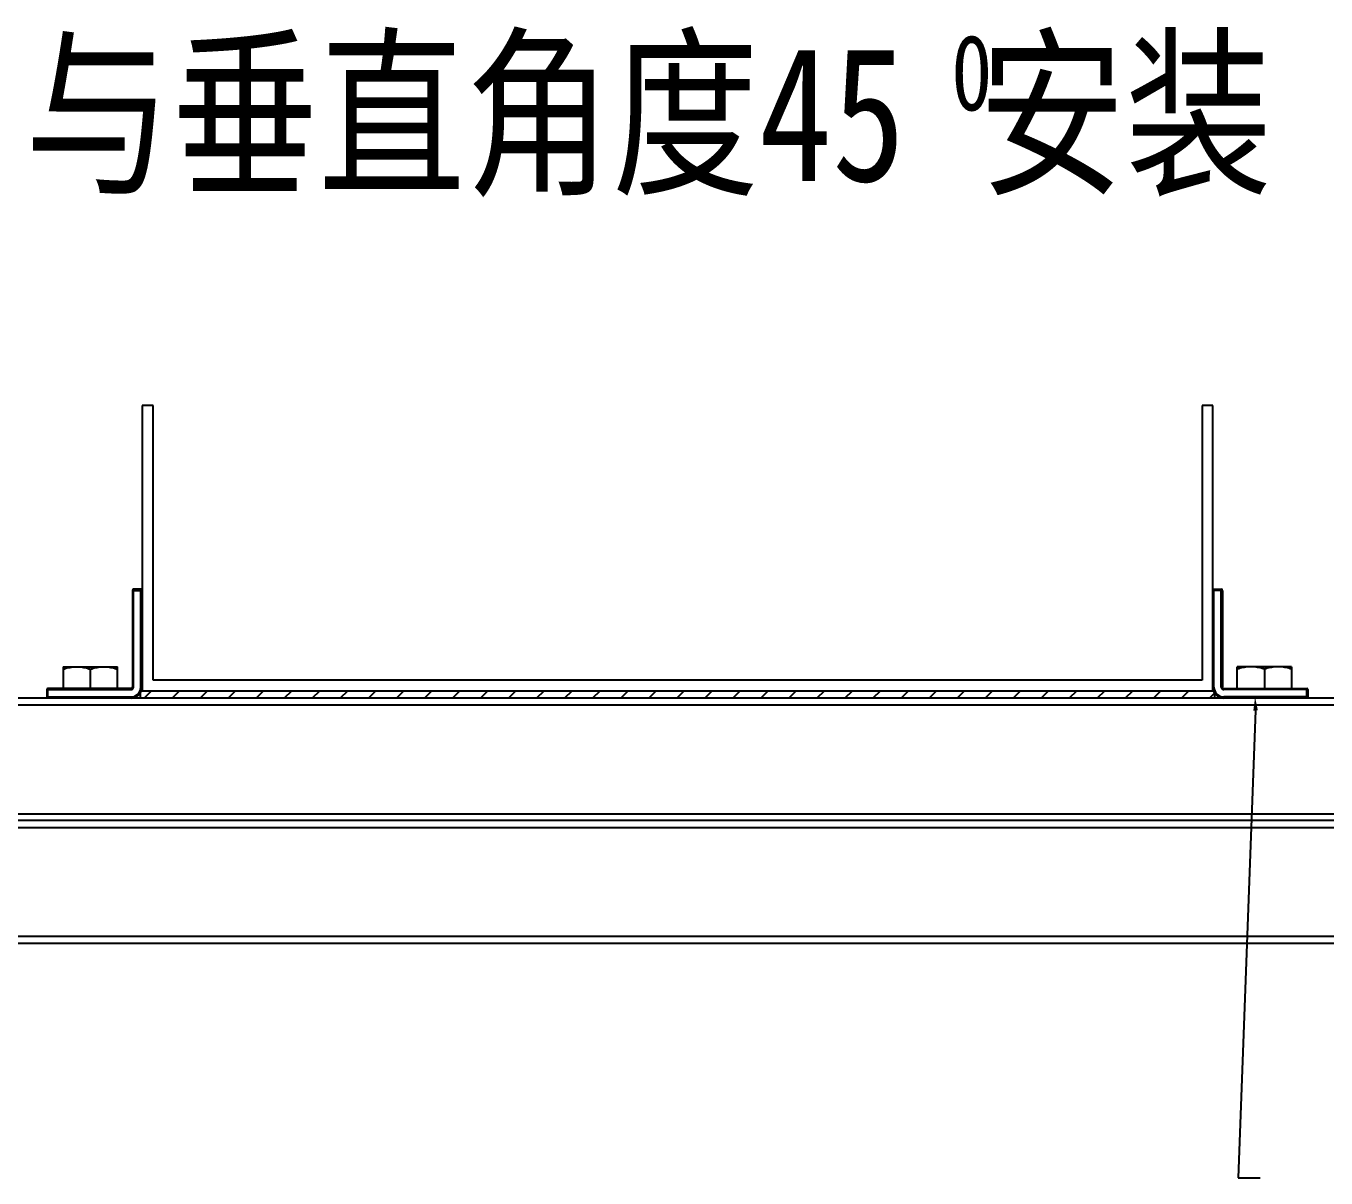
# Model space of a CAD drawing. Extents: x 815029915 to 815825525, y 579155098 to 579748855.
# Drawn here: x 815614699 to 815617134, y 579333995 to 579336153 of the extents above; entities that cross this region are included whole.
import ezdxf

# ---------------------------------------------------------------- set-up
doc = ezdxf.new("R2010")
doc.units = 0
doc.header["$LTSCALE"] = 100
doc.header["$MEASUREMENT"] = 0
for name, color, linetype in [('02___PRT_ALL_AXES', 7, 'Continuous'), ('11122', 7, 'Continuous'), ('图框', 7, 'Continuous')]:
    doc.layers.add(name, color=color, linetype=linetype)
doc.styles.add('六院', font='', dxfattribs={"width": 0.8})
doc.styles.get('六院').set_extended_font_data('SimSun')

msp = doc.modelspace()

# ---------------------------------------------------------------- hatches: boundary and pattern name
at = {"layer": '图框'}
h = msp.add_hatch(dxfattribs=at)
h.set_pattern_fill('ANSI31', color=0, scale=296.981558, style=0)
h.set_pattern_definition([(45, (813805123.42, 574658366.15), (-26.24970918, 26.24970918), [])])
h.paths.add_polyline_path([(815614913.8, 579334907.6), (815614917.1, 579334907.6), (815616921.8, 579334907.6), (815616925.1, 579334907.6), (815616925.1, 579334894.3), (815614913.8, 579334894.3)])

# ---------------------------------------------------------------- linework, layer by layer
at = {"color": 0, "linetype": 'Continuous'}
for p, q in [((815614917.1, 579335442.2), (815614917.1, 579334907.6)), ((815614937.2, 579335442.2), (815614917.1, 579335442.2)), ((815614937.2, 579334927.7), (815614937.2, 579335442.2)), ((815616921.8, 579335442.2), (815616901.7, 579335442.2)), ((815616901.7, 579335442.2), (815616901.7, 579334927.7)), ((815616921.8, 579334907.6), (815616921.8, 579335442.2)), ((815614898.5, 579335095.8), (815614898.5, 579334914.6)), ((815614898.5, 579335095.8), (815614916.3, 579335095.8)), ((815614900.6, 579334914.6), (815614900.6, 579335097.8)), ((815614914.3, 579335097.8), (815614900.6, 579335097.8)), ((815614914.3, 579334914.6), (815614914.3, 579335097.8)), ((815616939.6, 579335095.8), (815616921.8, 579335095.8)), ((815616923.8, 579334914.6), (815616923.8, 579335097.8)), ((815616923.8, 579335097.8), (815616937.5, 579335097.8)), ((815616937.5, 579334914.6), (815616937.5, 579335097.8)), ((815616939.6, 579335095.8), (815616939.6, 579334914.6)), ((815614738.3, 579334910), (815614738.3, 579334896.3)), ((815614738.3, 579334910), (815614896, 579334910)), ((815614740.3, 579334894.3), (815614740.3, 579334912.1)), ((815614896, 579334912.1), (815614740.3, 579334912.1)), ((815614896, 579334910), (815614896, 579334912.1)), ((815614900.6, 579334914.6), (815614898.5, 579334914.6)), ((815614914.3, 579334914.6), (815614916.3, 579334914.6)), ((815616901.7, 579334927.7), (815614937.2, 579334927.7)), ((815616923.8, 579334914.6), (815616921.8, 579334914.6)), ((815616937.5, 579334914.6), (815616939.6, 579334914.6)), ((815616942.1, 579334910), (815616942.1, 579334912.1)), ((815616942.1, 579334912.1), (815617097.8, 579334912.1)), ((815617099.9, 579334910), (815616942.1, 579334910)), ((815617097.8, 579334894.3), (815617097.8, 579334912.1)), ((815617099.9, 579334910), (815617099.9, 579334896.3)), ((815613665.4, 579334894.3), (815618197.7, 579334894.3)), ((815614738.3, 579334896.3), (815614896, 579334896.3)), ((815614896, 579334896.3), (815614896, 579334894.3)), ((815614913.8, 579334894.3), (815614913.8, 579334907.6)), ((815614913.8, 579334907.6), (815614917.1, 579334907.6)), ((815614913.8, 579334894.3), (815616925.1, 579334894.3)), ((815614917.1, 579334907.6), (815616921.8, 579334907.6)), ((815616921.8, 579334907.6), (815616925.1, 579334907.6)), ((815616925.1, 579334907.6), (815616925.1, 579334894.3)), ((815616942.1, 579334896.3), (815616942.1, 579334894.3)), ((815617099.9, 579334896.3), (815616942.1, 579334896.3)), ((815613665.4, 579334881.5), (815618197.7, 579334881.5)), ((815613665.4, 579334677.5), (815618197.7, 579334677.5)), ((815618197.7, 579334664.8), (815613665.4, 579334664.8)), ((815618197.7, 579334664.8), (815613665.4, 579334664.8)), ((815613665.4, 579334652), (815618197.7, 579334652)), ((815613665.4, 579334448), (815618197.7, 579334448)), ((815613665.4, 579334435.3), (815618197.7, 579334435.3))]:
    msp.add_line(p, q, dxfattribs=at)
at = {"color": 4, "linetype": 'ByBlock', "lineweight": -2}
msp.add_line((815616969.2, 579333995.4), (815617010.1, 579333995.4), dxfattribs=at)
msp.add_lwpolyline([(815617001.8, 579334870.9), (815616969.2, 579333995.4)], dxfattribs=at)
at = {"color": 0, "linetype": 'Continuous'}
for centre, radius, start, end in [((815614900.6, 579335095.8), 2.04, 90, 180), ((815614914.3, 579335095.8), 2.04, 0, 90), ((815616923.8, 579335095.8), 2.04, 90, 180), ((815616937.5, 579335095.8), 2.04, 0, 90), ((815614740.3, 579334910), 2.04, 90, 180), ((815614896, 579334914.6), 18.3, 270, 0), ((815614896, 579334914.6), 4.58, 270, 0), ((815614896, 579334914.6), 2.54, 270, 0), ((815616942.1, 579334914.6), 18.3, 180, 270), ((815616942.1, 579334914.6), 4.58, 180, 270), ((815616942.1, 579334914.6), 2.54, 180, 270), ((815617097.8, 579334910), 2.04, 0, 90), ((815614740.3, 579334896.3), 2.04, 180, 270), ((815614896, 579334914.6), 20.4, 270, 337.5), ((815616942.1, 579334914.6), 20.4, 202.5, 270), ((815617097.8, 579334896.3), 2.04, 270, 0)]:
    msp.add_arc(centre, radius, start, end, dxfattribs=at)
at = {"color": 4}
msp.add_solid([(815616997.6, 579334870.7), (815617000.9, 579334896.1), (815617006.1, 579334871)], dxfattribs=at)
at = {"layer": '02___PRT_ALL_AXES', "color": 0, "linetype": 'Continuous'}
for p, q in [((815614768.8, 579334952.8), (815614768.8, 579334912.1)), ((815614768.8, 579334952.8), (815614870.6, 579334952.8)), ((815614819.7, 579334948.2), (815614819.7, 579334912.1)), ((815614870.6, 579334912.1), (815614870.6, 579334952.8)), ((815616967.6, 579334912.1), (815616967.6, 579334952.8)), ((815617069.3, 579334952.8), (815616967.6, 579334952.8)), ((815617018.4, 579334948.2), (815617018.4, 579334912.1)), ((815617069.3, 579334952.8), (815617069.3, 579334912.1))]:
    msp.add_line(p, q, dxfattribs=at)
for points, start_tangent, end_tangent in [([(815614768.8, 579334948.2), (815614774.1, 579334949.9), (815614779.2, 579334951.1), (815614784.2, 579334952), (815614789.2, 579334952.6), (815614794.2, 579334952.8)], (0.948683, 0.316228), (1, 0)), ([(815614794.2, 579334952.8), (815614799.2, 579334952.6), (815614804.2, 579334952), (815614809.2, 579334951.1), (815614814.4, 579334949.9), (815614819.7, 579334948.2)], (1, -0.000001), (0.948683, -0.316228)), ([(815614819.7, 579334948.2), (815614825, 579334949.9), (815614830.1, 579334951.1), (815614835.1, 579334952), (815614840.1, 579334952.6), (815614845.1, 579334952.8)], (0.948683, 0.316228), (1, 0)), ([(815614845.1, 579334952.8), (815614850.1, 579334952.6), (815614855.1, 579334952), (815614860.1, 579334951.1), (815614865.2, 579334949.9), (815614870.6, 579334948.2)], (1, -0.000001), (0.948683, -0.316228)), ([(815616993, 579334952.8), (815616988, 579334952.6), (815616983, 579334952), (815616978, 579334951.1), (815616972.9, 579334949.9), (815616967.6, 579334948.2)], (-1, -0.000001), (-0.948683, -0.316228)), ([(815617018.4, 579334948.2), (815617013.1, 579334949.9), (815617008, 579334951.1), (815617003, 579334952), (815616998, 579334952.6), (815616993, 579334952.8)], (-0.948683, 0.316228), (-1, 0)), ([(815617043.9, 579334952.8), (815617038.9, 579334952.6), (815617033.9, 579334952), (815617028.9, 579334951.1), (815617023.8, 579334949.9), (815617018.4, 579334948.2)], (-1, -0.000001), (-0.948683, -0.316228)), ([(815617069.3, 579334948.2), (815617064, 579334949.9), (815617058.9, 579334951.1), (815617053.9, 579334952), (815617048.9, 579334952.6), (815617043.9, 579334952.8)], (-0.948683, 0.316228), (-1, 0))]:
    msp.add_spline(points, degree=3, dxfattribs=dict(at, start_tangent=start_tangent, end_tangent=end_tangent))

# ---------------------------------------------------------------- texts
at = {"layer": '11122', "style": '六院', "width": 0.8}
for s, height, p in [('与垂直角度45 安装', 252, (815614696.6, 579335862.2)), ('0', 141.8, (815616431.8, 579335994.7))]:
    msp.add_text(s, height=height, dxfattribs=at).set_placement(p)

doc.saveas('drawing.dxf')
